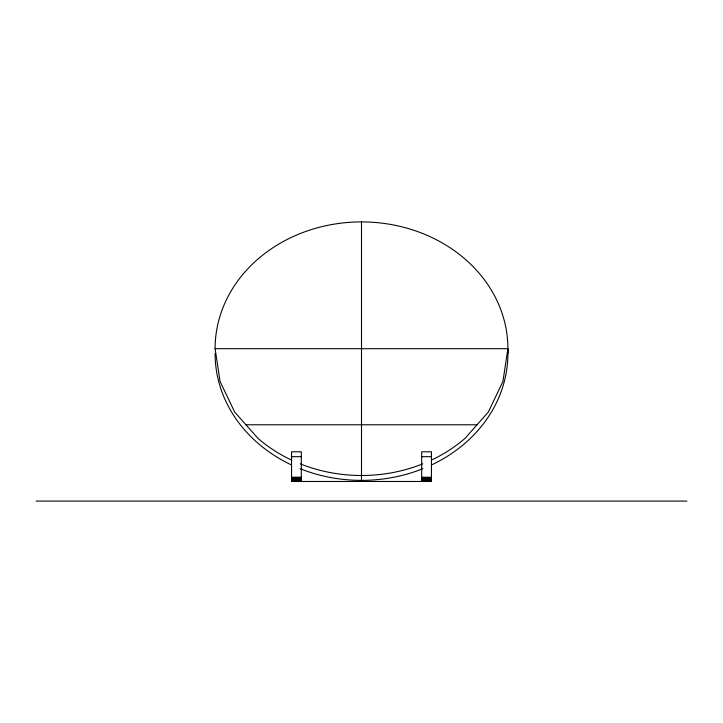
<?xml version="1.0" encoding="UTF-8"?>
<svg xmlns="http://www.w3.org/2000/svg" width="723" height="723" viewBox="0 0 723 723"><rect width="100%" height="100%" fill="white"/><g stroke="black" fill="none" stroke-linecap="round" stroke-linejoin="round"><path stroke-width="1.08" d="M291.215 459.936A146.407 126.796 0 0 1 257.975 438.355L234.704 412.101L220.081 381.518L215.093 348.703L507.908 348.703L507.908 353.583M245.937 424.781L477.063 424.781M291.55 456.674L301.31 456.674M421.69 456.674L431.45 456.674M291.55 477.234L301.31 477.234M421.69 477.234L431.45 477.234M291.55 477.858L301.31 477.858M421.69 477.858L431.45 477.858M291.55 478.463L301.31 478.463M421.69 478.463L431.45 478.463M291.55 479.042L301.31 479.042M421.69 479.042L431.45 479.042M291.55 479.566L301.31 479.566M421.69 479.566L431.45 479.566M291.55 480.054L301.31 480.054M421.69 480.054L431.45 480.054M291.55 480.47L301.31 480.47M421.69 480.47L431.45 480.47M291.55 480.822L301.31 480.822M421.69 480.822L431.45 480.822M291.55 481.111L301.31 481.111M421.69 481.111L431.45 481.111M291.55 481.31L301.31 481.437L301.31 451.794L291.55 451.794L291.55 481.482L431.45 481.473L431.45 451.794L421.69 451.794L421.69 481.482M421.69 481.31L431.45 481.437M36.15 501.093L686.85 501.093M215.093 348.703A146.407 126.796 0 0 1 361.5 221.907L361.5 480.379M507.817 349.191A146.407 126.796 0 0 1 431.785 464.817M422.72 468.757A146.407 126.796 0 0 1 300.28 468.757M291.215 464.817A146.407 126.796 0 0 1 215.093 353.583M431.785 459.936A146.407 126.796 0 0 0 465.025 438.355L488.296 412.101L502.919 381.518L507.908 348.703A146.407 126.796 0 0 0 361.5 221.907M422.72 463.877A146.407 126.796 0 0 1 300.28 463.877"/></g></svg>
